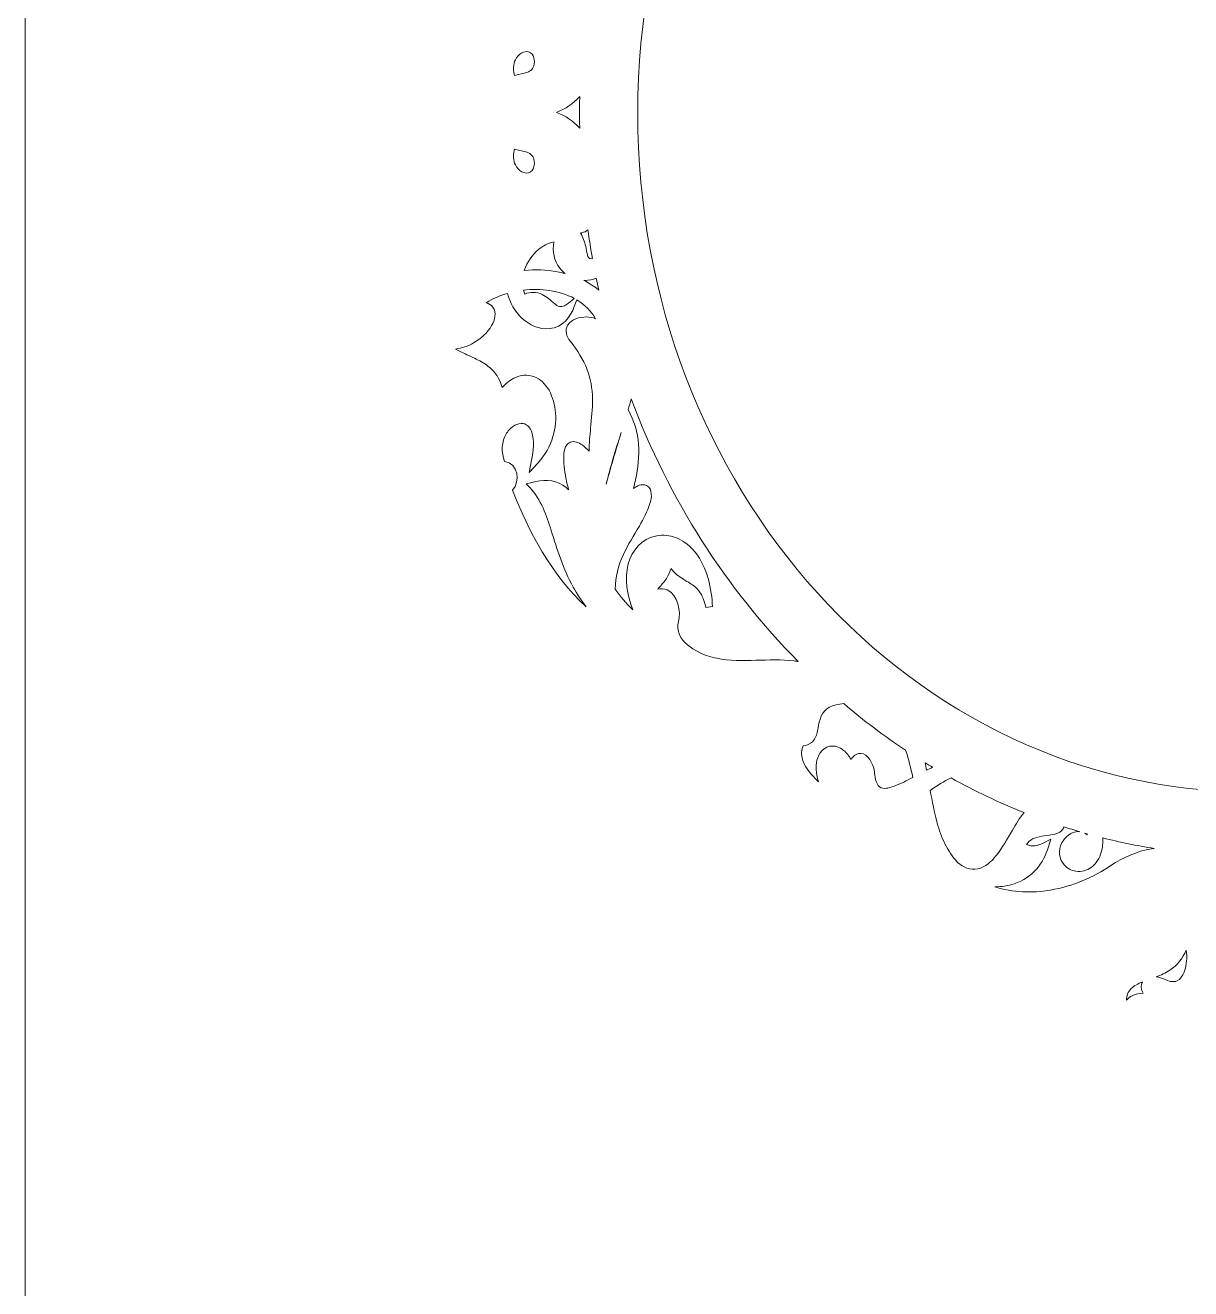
# Model space of a CAD drawing. Header units: millimetres. Extents: x -989 to 989, y -553 to 553.
# Drawn here: x 395.5 to 445.5, y 150.3 to 204.5 of the extents above; entities that cross this region are included whole.
import ezdxf

# ---------------------------------------------------------------- set-up
doc = ezdxf.new("R2010")
doc.units = ezdxf.units.MM
doc.header["$MEASUREMENT"] = 0
doc.layers.add('Camada 1', color=7, linetype='Continuous')

msp = doc.modelspace()

# ---------------------------------------------------------------- linework, layer by layer
at = {"layer": 'Camada 1', "color": 142, "lineweight": 20}
msp.add_lwpolyline([(395.4718, 33.5177), (593.2076, 33.5177), (593.2076, 414.1477), (395.4718, 414.1477), (395.4718, 33.5177)], close=True, dxfattribs=at)
at = {"layer": 'Camada 1', "color": 250, "lineweight": 9}
for points, knots in [([(448.0761, 229.8447), (462.6176, 229.8447), (474.4058, 216.8115), (474.4058, 200.7342), (474.4058, 200.7342), (474.4058, 184.6569), (462.6176, 171.6237), (448.0761, 171.6237), (448.0761, 171.6237), (433.5346, 171.6237), (421.7464, 184.6569), (421.7464, 200.7342), (421.7464, 200.7342), (421.7464, 216.8115), (433.5346, 229.8447), (448.0761, 229.8447)], [0, 0, 0, 0, 0.2, 0.2, 0.2, 0.2, 0.4, 0.4, 0.4, 0.4, 0.6, 0.6, 0.6, 0.6, 1, 1, 1, 1]), ([(416.4588, 202.3393), (416.4588, 202.3393), (416.9294, 202.4473), (416.9294, 202.4473), (416.9294, 202.4473), (417.1117, 202.4891), (417.2343, 202.5873), (417.2867, 202.7486), (417.2867, 202.7486), (417.3228, 202.8597), (417.3199, 202.9861), (417.2905, 203.0981), (417.2905, 203.0981), (417.2616, 203.2079), (417.1932, 203.3136), (417.0656, 203.3492), (417.0656, 203.3492), (416.969, 203.3762), (416.8643, 203.3545), (416.7784, 203.3107), (416.7784, 203.3107), (416.6481, 203.2441), (416.5548, 203.1281), (416.4961, 203.0075), (416.4961, 203.0075), (416.4048, 202.8198), (416.3983, 202.5951), (416.444, 202.3969), (416.444, 202.3969), (416.4484, 202.3776), (416.4534, 202.3584), (416.4588, 202.3393)], [0, 0, 0, 0, 0.1111111, 0.1111111, 0.1111111, 0.1111111, 0.2222222, 0.2222222, 0.2222222, 0.2222222, 0.3333333, 0.3333333, 0.3333333, 0.3333333, 0.4444444, 0.4444444, 0.4444444, 0.4444444, 0.5555556, 0.5555556, 0.5555556, 0.5555556, 0.6666667, 0.6666667, 0.6666667, 0.6666667, 0.7777778, 0.7777778, 0.7777778, 0.7777778, 1, 1, 1, 1]), ([(419.2577, 200.0843), (419.2538, 200.3005), (419.2503, 200.5169), (419.2503, 200.7342), (419.2503, 200.7342), (419.2503, 200.9672), (419.2537, 201.1993), (419.2583, 201.4312), (419.2583, 201.4312), (419.2583, 201.4312), (419.2503, 201.4226), (419.2503, 201.4226), (419.2503, 201.4226), (418.9776, 201.1317), (418.6421, 200.9017), (418.2587, 200.7575), (418.2587, 200.7575), (418.6421, 200.6133), (418.9775, 200.3832), (419.2502, 200.0923), (419.2502, 200.0923), (419.2502, 200.0923), (419.2577, 200.0843), (419.2577, 200.0843)], [0, 0, 0, 0, 0.1428571, 0.1428571, 0.1428571, 0.1428571, 0.2857143, 0.2857143, 0.2857143, 0.2857143, 0.4285714, 0.4285714, 0.4285714, 0.4285714, 0.5714286, 0.5714286, 0.5714286, 0.5714286, 0.7142857, 0.7142857, 0.7142857, 0.7142857, 1, 1, 1, 1]), ([(416.4588, 199.1755), (416.4534, 199.1564), (416.4484, 199.1373), (416.444, 199.118), (416.444, 199.118), (416.3983, 198.9198), (416.4048, 198.6951), (416.4961, 198.5073), (416.4961, 198.5073), (416.5548, 198.3867), (416.6481, 198.2707), (416.7784, 198.2041), (416.7784, 198.2041), (416.8643, 198.1603), (416.969, 198.1387), (417.0656, 198.1656), (417.0656, 198.1656), (417.1932, 198.2012), (417.2616, 198.307), (417.2905, 198.4167), (417.2905, 198.4167), (417.3181, 198.5219), (417.3222, 198.6391), (417.2933, 198.7444), (417.2933, 198.7444), (417.246, 198.9162), (417.1223, 199.0233), (416.9294, 199.0675), (416.9294, 199.0675), (416.9294, 199.0675), (416.4588, 199.1755), (416.4588, 199.1755)], [0, 0, 0, 0, 0.1111111, 0.1111111, 0.1111111, 0.1111111, 0.2222222, 0.2222222, 0.2222222, 0.2222222, 0.3333333, 0.3333333, 0.3333333, 0.3333333, 0.4444444, 0.4444444, 0.4444444, 0.4444444, 0.5555556, 0.5555556, 0.5555556, 0.5555556, 0.6666667, 0.6666667, 0.6666667, 0.6666667, 0.7777778, 0.7777778, 0.7777778, 0.7777778, 1, 1, 1, 1]), ([(419.805, 194.4895), (419.732, 194.8956), (419.666, 195.3045), (419.6071, 195.716), (419.6071, 195.716), (419.5328, 195.6581), (419.4474, 195.6156), (419.3493, 195.5963), (419.3493, 195.5963), (419.3295, 195.5924), (419.3097, 195.5895), (419.2901, 195.5877), (419.2901, 195.5877), (419.3967, 195.41), (419.4668, 195.2186), (419.5141, 195.0051), (419.5141, 195.0051), (419.5394, 194.8914), (419.5555, 194.7741), (419.5843, 194.6615), (419.5843, 194.6615), (419.5954, 194.6182), (419.6172, 194.5409), (419.6561, 194.5097), (419.6561, 194.5097), (419.6689, 194.4995), (419.684, 194.4939), (419.7005, 194.4903), (419.7005, 194.4903), (419.7344, 194.4829), (419.7691, 194.4811), (419.803, 194.489), (419.803, 194.489), (419.803, 194.489), (419.805, 194.4895), (419.805, 194.4895)], [0, 0, 0, 0, 0.1, 0.1, 0.1, 0.1, 0.2, 0.2, 0.2, 0.2, 0.3, 0.3, 0.3, 0.3, 0.4, 0.4, 0.4, 0.4, 0.5, 0.5, 0.5, 0.5, 0.6, 0.6, 0.6, 0.6, 0.7, 0.7, 0.7, 0.7, 0.8, 0.8, 0.8, 0.8, 1, 1, 1, 1]), ([(418.6366, 193.8439), (418.5539, 193.9093), (418.4794, 193.9835), (418.4152, 194.0646), (418.4152, 194.0646), (418.1504, 194.3988), (418.0806, 194.8048), (418.143, 195.2001), (418.143, 195.2001), (417.8992, 195.1586), (417.6707, 195.0244), (417.4955, 194.8783), (417.4955, 194.8783), (417.2149, 194.6443), (416.9994, 194.3271), (416.8861, 194.0012), (416.8861, 194.0012), (416.883, 193.9924), (416.88, 193.9835), (416.8771, 193.9747), (416.8771, 193.9747), (417.3446, 194.0269), (417.8369, 194.004), (418.2919, 193.9205), (418.2919, 193.9205), (418.408, 193.8992), (418.5231, 193.8737), (418.6366, 193.8439)], [0, 0, 0, 0, 0.125, 0.125, 0.125, 0.125, 0.25, 0.25, 0.25, 0.25, 0.375, 0.375, 0.375, 0.375, 0.5, 0.5, 0.5, 0.5, 0.625, 0.625, 0.625, 0.625, 0.75, 0.75, 0.75, 0.75, 1, 1, 1, 1]), ([(420.0762, 193.1389), (420.0385, 193.3094), (420.001, 193.4799), (419.9658, 193.6514), (419.9658, 193.6514), (419.8201, 193.5873), (419.6562, 193.5508), (419.4753, 193.5503), (419.4753, 193.5503), (419.4595, 193.5503), (419.4437, 193.5506), (419.4279, 193.5511), (419.4279, 193.5511), (419.6225, 193.4549), (419.8072, 193.3426), (419.9786, 193.2138), (419.9786, 193.2138), (420.0115, 193.189), (420.044, 193.1641), (420.0762, 193.1389)], [0, 0, 0, 0, 0.1666667, 0.1666667, 0.1666667, 0.1666667, 0.3333333, 0.3333333, 0.3333333, 0.3333333, 0.5, 0.5, 0.5, 0.5, 0.6666667, 0.6666667, 0.6666667, 0.6666667, 1, 1, 1, 1]), ([(413.9314, 190.61), (413.9314, 190.61), (414.0999, 190.5229), (414.0999, 190.5229), (414.0999, 190.5229), (414.312, 190.4133), (414.5309, 190.3167), (414.7465, 190.2131), (414.7465, 190.2131), (414.9473, 190.1167), (415.1446, 190.0132), (415.3185, 189.881), (415.3185, 189.881), (415.6521, 189.6275), (415.8299, 189.3134), (415.928, 188.958), (415.928, 188.958), (416.0742, 189.1132), (416.243, 189.255), (416.4337, 189.3537), (416.4337, 189.3537), (416.6577, 189.4697), (416.9081, 189.5223), (417.1636, 189.466), (417.1636, 189.466), (417.4753, 189.3973), (417.7112, 189.1856), (417.8722, 188.9479), (417.8722, 188.9479), (418.063, 188.666), (418.1674, 188.3263), (418.2081, 188.0013), (418.2081, 188.0013), (418.2558, 187.6202), (418.2212, 187.2267), (418.1106, 186.8561), (418.1106, 186.8561), (417.9883, 186.4463), (417.7729, 186.064), (417.4684, 185.7368), (417.4684, 185.7368), (417.4684, 185.7368), (417.0821, 185.3216), (417.0821, 185.3216), (417.0821, 185.3216), (417.0821, 185.3216), (417.1921, 185.8512), (417.1921, 185.8512), (417.1921, 185.8512), (417.2671, 186.2124), (417.3254, 186.6953), (417.1974, 187.0527), (417.1974, 187.0527), (417.141, 187.2103), (417.0313, 187.3819), (416.8324, 187.4156), (416.8324, 187.4156), (416.7081, 187.4367), (416.58, 187.3987), (416.4746, 187.3414), (416.4746, 187.3414), (416.3268, 187.261), (416.2071, 187.1357), (416.1224, 187.0028), (416.1224, 187.0028), (415.8858, 186.6315), (415.8911, 186.1868), (416.0339, 185.7889), (416.0339, 185.7889), (416.6237, 185.7113), (416.7179, 184.9324), (416.3782, 184.5554), (416.3782, 184.5554), (417.0429, 182.8303), (418.0385, 180.9202), (419.5404, 179.5564), (419.5404, 179.5564), (419.3321, 179.8187), (419.1448, 180.0988), (418.9775, 180.4018), (418.9775, 180.4018), (418.5527, 181.1707), (418.2907, 182.0121), (418.0342, 182.8348), (418.0342, 182.8348), (417.8508, 183.4231), (417.5844, 184.197), (417.1248, 184.6635), (417.1248, 184.6635), (417.1248, 184.6635), (416.9584, 184.8325), (416.9584, 184.8325), (416.9584, 184.8325), (416.9584, 184.8325), (417.2026, 184.8906), (417.2026, 184.8906), (417.2026, 184.8906), (417.6569, 184.9987), (418.1301, 185.0351), (418.531, 184.7781), (418.531, 184.7781), (418.621, 184.7204), (418.7032, 184.6509), (418.7805, 184.5752), (418.7805, 184.5752), (418.7468, 184.7041), (418.7168, 184.8329), (418.6902, 184.9589), (418.6902, 184.9589), (418.6225, 185.2794), (418.5664, 185.6293), (418.5702, 185.9557), (418.5702, 185.9557), (418.5726, 186.1664), (418.5995, 186.5119), (418.8509, 186.6133), (418.8509, 186.6133), (419.0289, 186.6851), (419.2168, 186.597), (419.3565, 186.4996), (419.3565, 186.4996), (419.4623, 186.4259), (419.5649, 186.3331), (419.6611, 186.2345), (419.6611, 186.2345), (419.6675, 186.5661), (419.6934, 186.8955), (419.7254, 187.2282), (419.7254, 187.2282), (419.7645, 187.6359), (419.811, 188.0461), (419.8069, 188.4556), (419.8069, 188.4556), (419.7974, 189.4152), (419.4789, 190.1533), (418.8562, 190.935), (418.8562, 190.935), (418.6895, 191.1443), (418.6007, 191.4051), (418.7512, 191.6426), (418.7512, 191.6426), (418.9057, 191.8866), (419.2439, 191.9916), (419.5447, 191.9844), (419.5447, 191.9844), (419.6816, 191.9811), (419.8137, 191.9562), (419.9354, 191.9116), (419.9354, 191.9116), (419.7513, 192.233), (419.4832, 192.506), (419.1322, 192.7171), (419.1322, 192.7171), (419.1322, 192.7171), (419.025, 192.4278), (419.025, 192.4278), (419.025, 192.4278), (418.8594, 191.9813), (418.5301, 191.5415), (417.9608, 191.4832), (417.9608, 191.4832), (417.5163, 191.4377), (417.0942, 191.6481), (416.7928, 191.9224), (416.7928, 191.9224), (416.4719, 192.2145), (416.2564, 192.5974), (416.1599, 192.9965), (416.1599, 192.9965), (415.8364, 192.9021), (415.5254, 192.7681), (415.2465, 192.5944), (415.2465, 192.5944), (415.3594, 192.5602), (415.46, 192.5005), (415.5319, 192.4045), (415.5319, 192.4045), (415.7083, 192.1688), (415.6118, 191.8478), (415.4784, 191.6157), (415.4784, 191.6157), (415.3071, 191.3175), (415.0216, 191.0513), (414.7052, 190.8712), (414.7052, 190.8712), (414.4684, 190.7364), (414.2053, 190.6447), (413.9314, 190.61)], [0, 0, 0, 0, 0.0208333, 0.0208333, 0.0208333, 0.0208333, 0.0416667, 0.0416667, 0.0416667, 0.0416667, 0.0625, 0.0625, 0.0625, 0.0625, 0.0833333, 0.0833333, 0.0833333, 0.0833333, 0.1041667, 0.1041667, 0.1041667, 0.1041667, 0.125, 0.125, 0.125, 0.125, 0.1458333, 0.1458333, 0.1458333, 0.1458333, 0.1666667, 0.1666667, 0.1666667, 0.1666667, 0.1875, 0.1875, 0.1875, 0.1875, 0.2083333, 0.2083333, 0.2083333, 0.2083333, 0.2291667, 0.2291667, 0.2291667, 0.2291667, 0.25, 0.25, 0.25, 0.25, 0.2708333, 0.2708333, 0.2708333, 0.2708333, 0.2916667, 0.2916667, 0.2916667, 0.2916667, 0.3125, 0.3125, 0.3125, 0.3125, 0.3333333, 0.3333333, 0.3333333, 0.3333333, 0.3541667, 0.3541667, 0.3541667, 0.3541667, 0.375, 0.375, 0.375, 0.375, 0.3958333, 0.3958333, 0.3958333, 0.3958333, 0.4166667, 0.4166667, 0.4166667, 0.4166667, 0.4375, 0.4375, 0.4375, 0.4375, 0.4583333, 0.4583333, 0.4583333, 0.4583333, 0.4791667, 0.4791667, 0.4791667, 0.4791667, 0.5, 0.5, 0.5, 0.5, 0.5208333, 0.5208333, 0.5208333, 0.5208333, 0.5416667, 0.5416667, 0.5416667, 0.5416667, 0.5625, 0.5625, 0.5625, 0.5625, 0.5833333, 0.5833333, 0.5833333, 0.5833333, 0.6041667, 0.6041667, 0.6041667, 0.6041667, 0.625, 0.625, 0.625, 0.625, 0.6458333, 0.6458333, 0.6458333, 0.6458333, 0.6666667, 0.6666667, 0.6666667, 0.6666667, 0.6875, 0.6875, 0.6875, 0.6875, 0.7083333, 0.7083333, 0.7083333, 0.7083333, 0.7291667, 0.7291667, 0.7291667, 0.7291667, 0.75, 0.75, 0.75, 0.75, 0.7708333, 0.7708333, 0.7708333, 0.7708333, 0.7916667, 0.7916667, 0.7916667, 0.7916667, 0.8125, 0.8125, 0.8125, 0.8125, 0.8333333, 0.8333333, 0.8333333, 0.8333333, 0.8541667, 0.8541667, 0.8541667, 0.8541667, 0.875, 0.875, 0.875, 0.875, 0.8958333, 0.8958333, 0.8958333, 0.8958333, 0.9166667, 0.9166667, 0.9166667, 0.9166667, 0.9375, 0.9375, 0.9375, 0.9375, 0.9583333, 0.9583333, 0.9583333, 0.9583333, 1, 1, 1, 1]), ([(419.0229, 192.7794), (418.38, 193.1261), (417.5818, 193.2245), (416.8411, 193.1352), (416.8411, 193.1352), (416.8568, 193.0786), (416.8766, 193.0231), (416.9006, 192.9688), (416.9006, 192.9688), (417.1461, 193.057), (417.398, 193.0681), (417.6497, 192.9482), (417.6497, 192.9482), (417.7477, 192.9015), (417.835, 192.8404), (417.9171, 192.7742), (417.9171, 192.7742), (418.0079, 192.701), (418.0916, 192.6208), (418.1831, 192.5486), (418.1831, 192.5486), (418.2414, 192.5026), (418.3165, 192.4493), (418.3934, 192.4315), (418.3934, 192.4315), (418.5315, 192.3996), (418.6747, 192.4986), (418.7694, 192.575), (418.7694, 192.575), (418.7694, 192.575), (419.0229, 192.7794), (419.0229, 192.7794)], [0, 0, 0, 0, 0.1111111, 0.1111111, 0.1111111, 0.1111111, 0.2222222, 0.2222222, 0.2222222, 0.2222222, 0.3333333, 0.3333333, 0.3333333, 0.3333333, 0.4444444, 0.4444444, 0.4444444, 0.4444444, 0.5555556, 0.5555556, 0.5555556, 0.5555556, 0.6666667, 0.6666667, 0.6666667, 0.6666667, 0.7777778, 0.7777778, 0.7777778, 0.7777778, 1, 1, 1, 1]), ([(428.6255, 177.214), (425.5513, 180.3233), (423.089, 184.1597), (421.4609, 188.4767), (421.4609, 188.4767), (421.4225, 188.325), (421.3813, 188.1739), (421.3381, 188.0233), (421.3381, 188.0233), (421.3381, 188.0233), (421.5076, 187.6455), (421.5076, 187.6455), (421.5076, 187.6455), (421.9499, 186.6595), (421.8031, 185.6317), (421.5698, 184.6265), (421.5698, 184.6265), (421.5958, 184.6469), (421.6223, 184.666), (421.6492, 184.6836), (421.6492, 184.6836), (421.783, 184.7712), (421.9582, 184.8357), (422.1183, 184.761), (422.1183, 184.761), (422.4062, 184.6267), (422.3428, 184.2079), (422.2694, 183.9827), (422.2694, 183.9827), (422.1596, 183.646), (421.9989, 183.3324), (421.818, 183.0217), (421.818, 183.0217), (421.5822, 182.6167), (421.3236, 182.2266), (421.1298, 181.803), (421.1298, 181.803), (420.9083, 181.3187), (420.7943, 180.8396), (420.7802, 180.3185), (420.7802, 180.3185), (420.9962, 180.0037), (421.2527, 179.7089), (421.5303, 179.4316), (421.5303, 179.4316), (421.2879, 180.0664), (421.1653, 180.7611), (421.3368, 181.3965), (421.3368, 181.3965), (421.4879, 181.9563), (421.8983, 182.4847), (422.5695, 182.6024), (422.5695, 182.6024), (422.8396, 182.6498), (423.1136, 182.6196), (423.367, 182.5261), (423.367, 182.5261), (423.6584, 182.4187), (423.9052, 182.2354), (424.1039, 182.0201), (424.1039, 182.0201), (424.6805, 181.3954), (424.892, 180.4805), (424.9459, 179.6947), (424.9459, 179.6947), (424.9459, 179.6947), (424.9547, 179.5654), (424.9547, 179.5654), (424.9547, 179.5654), (424.9547, 179.5654), (424.6656, 179.53), (424.6656, 179.53), (424.6656, 179.53), (424.6656, 179.53), (424.6347, 179.6566), (424.6347, 179.6566), (424.6347, 179.6566), (424.5777, 179.8903), (424.4852, 180.1216), (424.3133, 180.309), (424.3133, 180.309), (424.184, 180.4501), (424.0282, 180.5462), (423.8594, 180.6456), (423.8594, 180.6456), (423.6514, 180.7681), (423.4652, 180.8796), (423.302, 181.0513), (423.302, 181.0513), (423.256, 181.0997), (423.2144, 181.1502), (423.1767, 181.2025), (423.1767, 181.2025), (423.137, 181.0564), (423.0723, 180.9137), (422.9784, 180.773), (422.9784, 180.773), (422.891, 180.6421), (422.7869, 180.5238), (422.6805, 180.4049), (422.6805, 180.4049), (422.655, 180.3764), (422.6293, 180.3477), (422.6038, 180.3187), (422.6038, 180.3187), (422.736, 180.3442), (422.8729, 180.3376), (423.0071, 180.2795), (423.0071, 180.2795), (423.4776, 180.0758), (423.6047, 179.3343), (423.4981, 178.9245), (423.4981, 178.9245), (423.4489, 178.7351), (423.4593, 178.5484), (423.538, 178.3666), (423.538, 178.3666), (423.6813, 178.0359), (424.0226, 177.7832), (424.3607, 177.6123), (424.3607, 177.6123), (424.603, 177.4899), (424.8624, 177.4059), (425.1339, 177.3513), (425.1339, 177.3513), (425.6809, 177.2413), (426.2595, 177.2511), (426.817, 177.2653), (426.817, 177.2653), (427.3612, 177.2792), (427.9145, 177.3011), (428.4556, 177.2353), (428.4556, 177.2353), (428.5121, 177.2285), (428.5688, 177.2214), (428.6255, 177.214)], [0, 0, 0, 0, 0.0285714, 0.0285714, 0.0285714, 0.0285714, 0.0571429, 0.0571429, 0.0571429, 0.0571429, 0.0857143, 0.0857143, 0.0857143, 0.0857143, 0.1142857, 0.1142857, 0.1142857, 0.1142857, 0.1428571, 0.1428571, 0.1428571, 0.1428571, 0.1714286, 0.1714286, 0.1714286, 0.1714286, 0.2, 0.2, 0.2, 0.2, 0.2285714, 0.2285714, 0.2285714, 0.2285714, 0.2571429, 0.2571429, 0.2571429, 0.2571429, 0.2857143, 0.2857143, 0.2857143, 0.2857143, 0.3142857, 0.3142857, 0.3142857, 0.3142857, 0.3428571, 0.3428571, 0.3428571, 0.3428571, 0.3714286, 0.3714286, 0.3714286, 0.3714286, 0.4, 0.4, 0.4, 0.4, 0.4285714, 0.4285714, 0.4285714, 0.4285714, 0.4571429, 0.4571429, 0.4571429, 0.4571429, 0.4857143, 0.4857143, 0.4857143, 0.4857143, 0.5142857, 0.5142857, 0.5142857, 0.5142857, 0.5428571, 0.5428571, 0.5428571, 0.5428571, 0.5714286, 0.5714286, 0.5714286, 0.5714286, 0.6, 0.6, 0.6, 0.6, 0.6285714, 0.6285714, 0.6285714, 0.6285714, 0.6571429, 0.6571429, 0.6571429, 0.6571429, 0.6857143, 0.6857143, 0.6857143, 0.6857143, 0.7142857, 0.7142857, 0.7142857, 0.7142857, 0.7428571, 0.7428571, 0.7428571, 0.7428571, 0.7714286, 0.7714286, 0.7714286, 0.7714286, 0.8, 0.8, 0.8, 0.8, 0.8285714, 0.8285714, 0.8285714, 0.8285714, 0.8571429, 0.8571429, 0.8571429, 0.8571429, 0.8857143, 0.8857143, 0.8857143, 0.8857143, 0.9142857, 0.9142857, 0.9142857, 0.9142857, 0.9428571, 0.9428571, 0.9428571, 0.9428571, 1, 1, 1, 1]), ([(421.0366, 187.0379), (420.9157, 186.655), (420.7944, 186.2723), (420.6826, 185.8871), (420.6826, 185.8871), (420.5789, 185.5295), (420.4795, 185.1703), (420.3908, 184.8093), (420.3908, 184.8093), (420.4707, 185.1113), (420.5565, 185.4121), (420.6439, 185.712), (420.6439, 185.712), (420.7729, 186.1544), (420.9061, 186.5958), (421.0366, 187.0379)], [0, 0, 0, 0, 0.2, 0.2, 0.2, 0.2, 0.4, 0.4, 0.4, 0.4, 0.6, 0.6, 0.6, 0.6, 1, 1, 1, 1]), ([(430.5807, 175.406), (430.5807, 175.406), (430.4174, 175.3818), (430.4174, 175.3818), (430.4174, 175.3818), (429.9536, 175.3129), (429.6872, 175.1357), (429.5653, 174.7307), (429.5653, 174.7307), (429.5165, 174.5686), (429.4958, 174.4014), (429.4601, 174.237), (429.4601, 174.237), (429.4245, 174.0732), (429.3718, 173.902), (429.2427, 173.7753), (429.2427, 173.7753), (429.1356, 173.6703), (428.998, 173.6169), (428.8467, 173.597), (428.8467, 173.597), (428.8041, 173.5099), (428.7806, 173.4181), (428.7758, 173.3217), (428.7758, 173.3217), (428.7617, 173.0376), (428.9108, 172.7492), (429.0819, 172.5162), (429.0819, 172.5162), (429.203, 172.3514), (429.3474, 172.1961), (429.5026, 172.0546), (429.5026, 172.0546), (429.4156, 172.3205), (429.3747, 172.5991), (429.4136, 172.8659), (429.4136, 172.8659), (429.456, 173.157), (429.62, 173.5022), (429.9763, 173.5761), (429.9763, 173.5761), (430.201, 173.6226), (430.4124, 173.5365), (430.5761, 173.4033), (430.5761, 173.4033), (430.7067, 173.297), (430.8132, 173.1586), (430.8997, 173.0121), (430.8997, 173.0121), (430.9894, 173.1587), (431.1188, 173.28), (431.3046, 173.2729), (431.3046, 173.2729), (431.6437, 173.2599), (431.8273, 172.8245), (431.8828, 172.5797), (431.8828, 172.5797), (431.8956, 172.5234), (431.9049, 172.4665), (431.9101, 172.4093), (431.9101, 172.4093), (431.9264, 172.2322), (431.9753, 171.8795), (432.1923, 171.7955), (432.1923, 171.7955), (432.3536, 171.7331), (432.6019, 171.8126), (432.7523, 171.8689), (432.7523, 171.8689), (433.0221, 171.9699), (433.2905, 172.1115), (433.546, 172.2465), (433.546, 172.2465), (433.4643, 172.6317), (433.3689, 173.0237), (433.2395, 173.4056), (433.2395, 173.4056), (432.3183, 174.0184), (431.4311, 174.6869), (430.5807, 175.406)], [0, 0, 0, 0, 0.047619, 0.047619, 0.047619, 0.047619, 0.0952381, 0.0952381, 0.0952381, 0.0952381, 0.1428571, 0.1428571, 0.1428571, 0.1428571, 0.1904762, 0.1904762, 0.1904762, 0.1904762, 0.2380952, 0.2380952, 0.2380952, 0.2380952, 0.2857143, 0.2857143, 0.2857143, 0.2857143, 0.3333333, 0.3333333, 0.3333333, 0.3333333, 0.3809524, 0.3809524, 0.3809524, 0.3809524, 0.4285714, 0.4285714, 0.4285714, 0.4285714, 0.4761905, 0.4761905, 0.4761905, 0.4761905, 0.5238095, 0.5238095, 0.5238095, 0.5238095, 0.5714286, 0.5714286, 0.5714286, 0.5714286, 0.6190476, 0.6190476, 0.6190476, 0.6190476, 0.6666667, 0.6666667, 0.6666667, 0.6666667, 0.7142857, 0.7142857, 0.7142857, 0.7142857, 0.7619048, 0.7619048, 0.7619048, 0.7619048, 0.8095238, 0.8095238, 0.8095238, 0.8095238, 0.8571429, 0.8571429, 0.8571429, 0.8571429, 0.9047619, 0.9047619, 0.9047619, 0.9047619, 1, 1, 1, 1]), ([(434.3943, 172.6765), (434.286, 172.7413), (434.1787, 172.808), (434.0712, 172.8742), (434.0712, 172.8742), (434.0926, 172.7659), (434.1129, 172.6579), (434.1328, 172.5505), (434.1328, 172.5505), (434.2185, 172.5932), (434.3058, 172.6355), (434.3943, 172.6765)], [0, 0, 0, 0, 0.25, 0.25, 0.25, 0.25, 0.5, 0.5, 0.5, 0.5, 1, 1, 1, 1]), ([(438.3265, 170.7349), (437.2508, 171.1626), (436.2048, 171.6587), (435.1927, 172.2189), (435.1927, 172.2189), (434.8873, 172.0823), (434.5932, 171.8965), (434.2916, 171.6887), (434.2916, 171.6887), (434.3804, 171.2194), (434.4752, 170.753), (434.595, 170.2886), (434.595, 170.2886), (434.7525, 169.6783), (435.0293, 169.0937), (435.465, 168.5981), (435.465, 168.5981), (435.7033, 168.3968), (435.998, 168.2506), (436.3352, 168.3237), (436.3352, 168.3237), (436.6577, 168.3937), (436.9304, 168.6418), (437.1151, 168.8769), (437.1151, 168.8769), (437.3916, 169.2285), (437.598, 169.6017), (437.8171, 169.9818), (437.8171, 169.9818), (437.9661, 170.2402), (438.1239, 170.5041), (438.3265, 170.7349)], [0, 0, 0, 0, 0.1111111, 0.1111111, 0.1111111, 0.1111111, 0.2222222, 0.2222222, 0.2222222, 0.2222222, 0.3333333, 0.3333333, 0.3333333, 0.3333333, 0.4444444, 0.4444444, 0.4444444, 0.4444444, 0.5555556, 0.5555556, 0.5555556, 0.5555556, 0.6666667, 0.6666667, 0.6666667, 0.6666667, 0.7777778, 0.7777778, 0.7777778, 0.7777778, 1, 1, 1, 1]), ([(443.9062, 169.1972), (443.1618, 169.3167), (442.4263, 169.4664), (441.7015, 169.6475), (441.7015, 169.6475), (441.7112, 169.4466), (441.6876, 169.2432), (441.6305, 169.0431), (441.6305, 169.0431), (441.5594, 168.7937), (441.4244, 168.5456), (441.1955, 168.3806), (441.1955, 168.3806), (441.012, 168.2482), (440.7821, 168.1828), (440.5465, 168.2182), (440.5465, 168.2182), (440.3432, 168.2487), (440.1678, 168.3501), (440.0423, 168.4939), (440.0423, 168.4939), (439.8038, 168.7672), (439.7767, 169.1217), (439.9354, 169.4325), (439.9354, 169.4325), (440.0621, 169.6808), (440.336, 169.9306), (440.6657, 169.9192), (440.6657, 169.9192), (440.6802, 169.9187), (440.6943, 169.9178), (440.7081, 169.9164), (440.7081, 169.9164), (440.48, 169.9829), (440.2529, 170.0524), (440.0269, 170.1249), (440.0269, 170.1249), (440.0104, 170.0681), (439.9812, 170.015), (439.9354, 169.9679), (439.9354, 169.9679), (439.8324, 169.8618), (439.6767, 169.817), (439.5273, 169.7888), (439.5273, 169.7888), (439.3742, 169.7599), (439.2178, 169.7453), (439.0642, 169.7173), (439.0642, 169.7173), (438.7822, 169.666), (438.5563, 169.5799), (438.419, 169.3673), (438.419, 169.3673), (438.6547, 169.2612), (438.893, 169.3013), (439.1369, 169.4274), (439.1369, 169.4274), (439.1369, 169.4274), (439.4704, 169.5996), (439.4704, 169.5996), (439.4704, 169.5996), (439.4704, 169.5996), (439.368, 169.2694), (439.368, 169.2694), (439.368, 169.2694), (439.1483, 168.5606), (438.6936, 167.9459), (437.892, 167.6818), (437.892, 167.6818), (437.6292, 167.5952), (437.3476, 167.5542), (437.0647, 167.5528), (437.0647, 167.5528), (437.8258, 167.301), (438.6616, 167.2771), (439.4555, 167.4131), (439.4555, 167.4131), (440.3948, 167.574), (441.2859, 167.9549), (442.0475, 168.4645), (442.0475, 168.4645), (442.5638, 168.81), (443.15, 169.0781), (443.7905, 169.1806), (443.7905, 169.1806), (443.8291, 169.1868), (443.8676, 169.1923), (443.9062, 169.1972)], [0, 0, 0, 0, 0.0434783, 0.0434783, 0.0434783, 0.0434783, 0.0869565, 0.0869565, 0.0869565, 0.0869565, 0.1304348, 0.1304348, 0.1304348, 0.1304348, 0.173913, 0.173913, 0.173913, 0.173913, 0.2173913, 0.2173913, 0.2173913, 0.2173913, 0.2608696, 0.2608696, 0.2608696, 0.2608696, 0.3043478, 0.3043478, 0.3043478, 0.3043478, 0.3478261, 0.3478261, 0.3478261, 0.3478261, 0.3913043, 0.3913043, 0.3913043, 0.3913043, 0.4347826, 0.4347826, 0.4347826, 0.4347826, 0.4782609, 0.4782609, 0.4782609, 0.4782609, 0.5217391, 0.5217391, 0.5217391, 0.5217391, 0.5652174, 0.5652174, 0.5652174, 0.5652174, 0.6086957, 0.6086957, 0.6086957, 0.6086957, 0.6521739, 0.6521739, 0.6521739, 0.6521739, 0.6956522, 0.6956522, 0.6956522, 0.6956522, 0.7391304, 0.7391304, 0.7391304, 0.7391304, 0.7826087, 0.7826087, 0.7826087, 0.7826087, 0.826087, 0.826087, 0.826087, 0.826087, 0.8695652, 0.8695652, 0.8695652, 0.8695652, 0.9130435, 0.9130435, 0.9130435, 0.9130435, 1, 1, 1, 1]), ([(441.0218, 169.8269), (440.985, 169.8371), (440.948, 169.8464), (440.9114, 169.8567), (440.9114, 169.8567), (440.9561, 169.8337), (440.9966, 169.805), (441.0334, 169.7722), (441.0334, 169.7722), (441.0299, 169.7905), (441.026, 169.8088), (441.0218, 169.8269)], [0, 0, 0, 0, 0.25, 0.25, 0.25, 0.25, 0.5, 0.5, 0.5, 0.5, 1, 1, 1, 1]), ([(443.9861, 163.6897), (444.1158, 163.6758), (444.2429, 163.6377), (444.3446, 163.5869), (444.3446, 163.5869), (444.5032, 163.5076), (444.7077, 163.4412), (444.8824, 163.5213), (444.8824, 163.5213), (445.1725, 163.6544), (445.27, 164.1078), (445.2919, 164.367), (445.2919, 164.367), (445.3048, 164.5202), (445.3017, 164.6803), (445.2787, 164.8341), (445.2787, 164.8341), (445.1212, 164.4984), (444.8976, 164.1884), (444.5665, 163.9733), (444.5665, 163.9733), (444.3849, 163.8554), (444.1885, 163.7679), (443.9861, 163.6897)], [0, 0, 0, 0, 0.1428571, 0.1428571, 0.1428571, 0.1428571, 0.2857143, 0.2857143, 0.2857143, 0.2857143, 0.4285714, 0.4285714, 0.4285714, 0.4285714, 0.5714286, 0.5714286, 0.5714286, 0.5714286, 0.7142857, 0.7142857, 0.7142857, 0.7142857, 1, 1, 1, 1]), ([(442.7075, 162.6924), (442.7796, 162.7742), (442.8725, 162.8409), (442.9805, 162.8899), (442.9805, 162.8899), (443.1193, 162.9528), (443.2729, 162.9827), (443.4282, 162.9901), (443.4282, 162.9901), (443.3481, 163.1479), (443.3078, 163.3239), (443.3957, 163.4712), (443.3957, 163.4712), (443.2185, 163.4), (443.0411, 163.3128), (442.9172, 163.1941), (442.9172, 163.1941), (442.768, 163.0513), (442.7137, 162.8759), (442.7075, 162.6924)], [0, 0, 0, 0, 0.1666667, 0.1666667, 0.1666667, 0.1666667, 0.3333333, 0.3333333, 0.3333333, 0.3333333, 0.5, 0.5, 0.5, 0.5, 0.6666667, 0.6666667, 0.6666667, 0.6666667, 1, 1, 1, 1])]:
    msp.add_open_spline(points, degree=3, knots=knots, dxfattribs=at)

doc.saveas('drawing.dxf')
